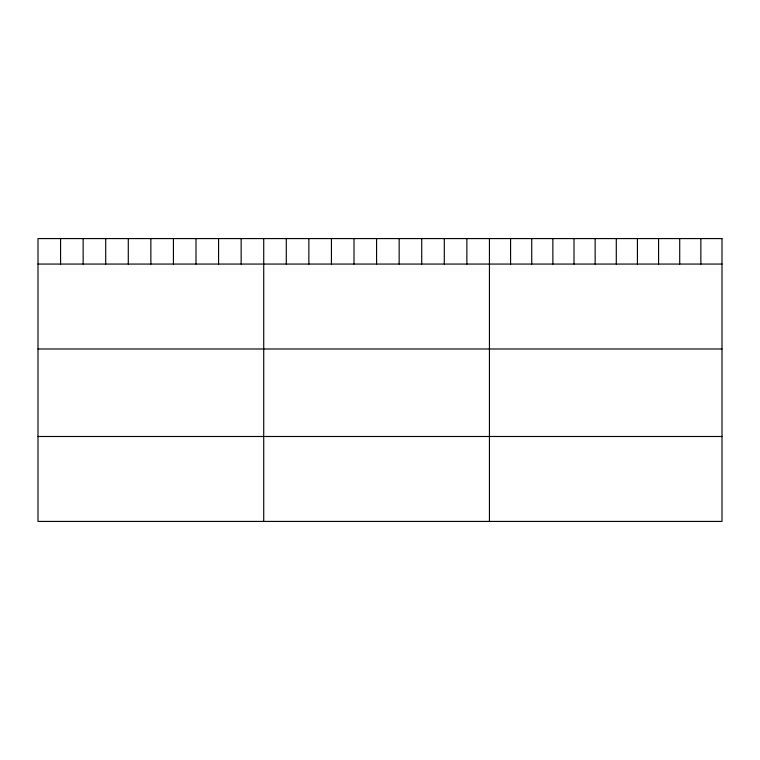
<?xml version="1.0" encoding="UTF-8"?>
<svg xmlns="http://www.w3.org/2000/svg" width="760" height="760" viewBox="0 0 760 760"><rect width="100%" height="100%" fill="white"/><g stroke="black" fill="none" stroke-linecap="round" stroke-linejoin="round"><path stroke-width="1.14" d="M38 264.062L722 264.062M38 348.992L722 348.992M38 436.487L722 436.487M700.862 238.583L700.862 264.062M679.716 238.583L679.716 264.062M658.578 238.583L658.578 264.062M637.431 238.583L637.431 264.062M616.293 238.583L616.293 264.062M595.146 238.583L595.146 264.062M574.009 238.583L574.009 264.062M552.862 238.583L552.862 264.062M531.725 238.583L531.725 264.062M510.578 238.583L510.578 264.062M489.44 238.583L489.44 521.417M466.868 238.583L466.868 264.062M444.296 238.583L444.296 264.062M421.724 238.583L421.724 264.062M399.152 238.583L399.152 264.062M376.58 238.583L376.58 264.062M354.008 238.583L354.008 264.062M331.436 238.583L331.436 264.062M308.864 238.583L308.864 264.062M286.292 238.583L286.292 264.062M263.72 238.583L263.72 521.417M241.148 238.583L241.148 264.062M218.576 238.583L218.576 264.062M196.004 238.583L196.004 264.062M173.432 238.583L173.432 264.062M150.86 238.583L150.86 264.062M128.288 238.583L128.288 264.062M105.716 238.583L105.716 264.062M83.144 238.583L83.144 264.062M60.572 238.583L60.572 264.062M722 238.583L38 238.583L38 521.417L722 521.417L722 238.583"/></g></svg>
